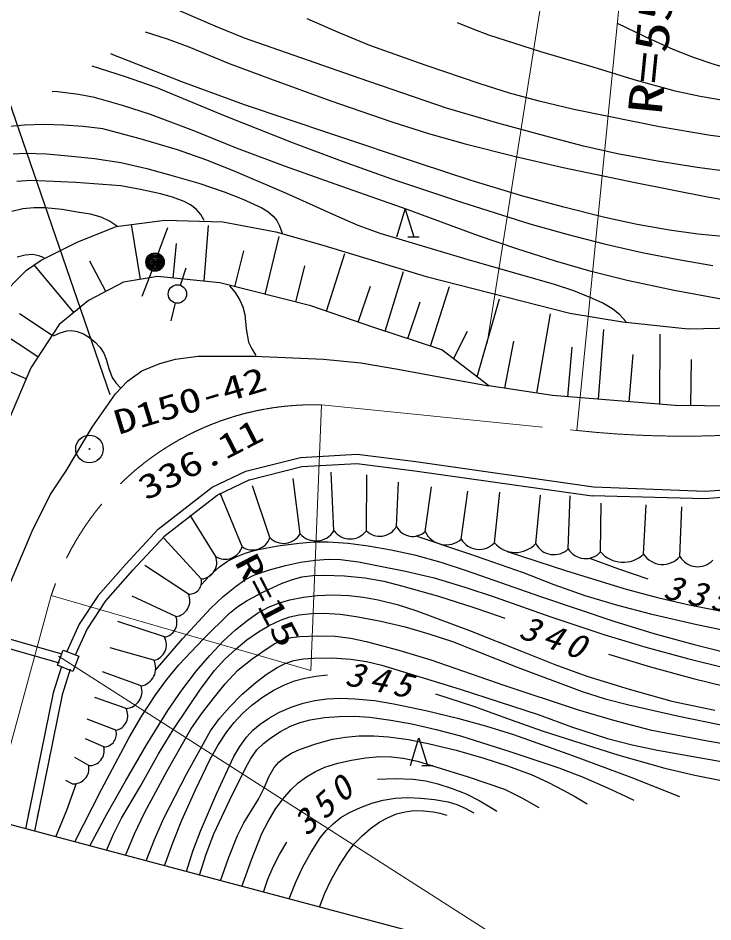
# Model space of a CAD drawing. Units: millimetres, scale not verified. Extents: x 40000 to 680000, y 20000 to 380000.
# Drawn here: x 327879 to 365449, y 261104 to 310014 of the extents above; entities that cross this region are included whole.
import ezdxf
from ezdxf.enums import TextEntityAlignment as Align

# ---------------------------------------------------------------- set-up
doc = ezdxf.new("R2010")
doc.units = ezdxf.units.MM
doc.header["$LTSCALE"] = 1000
doc.linetypes.add('CHAIN', pattern=[18.5, 12, -1.5, 3.5, -1.5])
for name, color, linetype, lineweight in [('M-BGD', 7, 'Continuous', 25), ('M-BGD-HTXT', 7, 'Continuous', 13), ('M-BMK', 2, 'CHAIN', 13), ('M-STR-STRC', 7, 'Continuous', 25)]:
    doc.layers.add(name, color=color, linetype=linetype, lineweight=lineweight)
doc.layers.add('M-BMK-SRVR', color=7, linetype='Continuous')
doc.styles.add('ＭＳ ゴシック', font='')
doc.styles.get('ＭＳ ゴシック').set_extended_font_data('MS Gothic')

# ---------------------------------------------------------------- blocks, each defined once
blk = doc.blocks.new('BUHIN1')
at = {"color": 3, "linetype": 'Continuous', "lineweight": 25}
for radius in [746, 22.5]:
    blk.add_circle((0, 0), radius, dxfattribs=at)
blk = doc.blocks.new('BUHIN5')
at = {"color": 7, "linetype": 'Continuous', "lineweight": 25}
blk.add_line((-605, -461), (-339, -999), dxfattribs=at)
blk.add_lwpolyline([(-872, 80), (673, 332), (-467, -740)], dxfattribs=at)
blk = doc.blocks.new('BUHIN8')
at = {"color": 7, "linetype": 'Continuous', "lineweight": 25}
blk.add_circle((0, 0), 498, dxfattribs=at)

msp = doc.modelspace()

# ---------------------------------------------------------------- linework, layer by layer
at = {"layer": 'M-BGD'}
for p, q in [((333190, 298738), (335813, 299077)), ((334493, 295875), (334013, 298845)), ((335813, 299077), (338943, 298992)), ((338943, 298992), (341819, 298442)), ((331075, 297892), (333190, 298738)), ((335458, 297278), (335970, 298688)), ((337940, 295770), (338181, 298791)), ((341819, 298442), (344358, 297723)), ((329129, 296919), (331075, 297892)), ((341246, 295062), (341989, 298199)), ((336256, 295939), (336444, 297809)), ((339603, 295477), (340094, 297417)), ((344358, 297723), (349941, 296031)), ((328325, 296370), (329129, 296919)), ((344562, 294149), (345542, 297268)), ((330893, 294074), (328752, 296661)), ((332625, 295225), (331765, 296853)), ((336653, 295557), (336969, 296506)), ((342888, 294647), (343383, 296603)), ((326802, 294847), (328325, 296370)), ((335414, 296024), (333573, 295726)), ((335108, 296341), (334572, 294940)), ((338782, 295685), (335414, 296024)), ((347732, 293072), (348715, 296295)), ((349941, 296031), (357721, 294043)), ((333573, 295726), (331678, 294724)), ((343710, 294440), (338782, 295685)), ((346268, 293566), (346932, 295512)), ((350176, 292260), (351210, 295492)), ((331678, 294724), (330108, 293424)), ((336378, 294597), (336143, 293624)), ((347121, 293275), (343710, 294440)), ((348954, 292666), (349619, 294667)), ((352696, 290595), (353918, 294815)), ((329722, 292842), (327952, 294015)), ((355921, 289722), (356667, 294011)), ((357721, 294043), (360555, 293578)), ((328950, 291678), (326055, 293597)), ((360555, 293578), (364109, 293197)), ((330108, 293424), (328564, 291096)), ((350787, 292057), (347121, 293275)), ((351424, 291570), (352183, 293080)), ((359269, 289391), (359544, 293165)), ((364109, 293197), (368550, 293281)), ((354195, 289979), (354679, 292530)), ((362581, 289122), (362590, 292911)), ((353332, 290108), (350787, 292057)), ((357612, 289526), (357831, 292211)), ((335541, 291330), (336388, 291548)), ((336388, 291548), (337622, 291717)), ((337622, 291717), (340671, 291717)), ((340671, 291717), (344387, 291555)), ((344387, 291555), (346420, 291361)), ((360925, 289256), (361132, 291803)), ((364256, 289044), (364287, 291538)), ((328312, 290500), (326345, 291334)), ((328564, 291096), (327048, 287520)), ((334573, 290918), (335541, 291330)), ((346420, 291361), (348405, 291022)), ((348405, 291022), (351236, 290490)), ((333798, 290362), (334573, 290918)), ((333145, 289684), (333798, 290362)), ((351236, 290490), (353332, 290108)), ((356784, 289593), (353332, 290108)), ((332637, 288958), (333145, 289684)), ((363410, 289054), (356784, 289593)), ((331887, 287869), (332637, 288958)), ((366794, 289012), (363410, 289054)), ((330483, 285522), (331887, 287869)), ((340198, 285500), (343151, 286243)), ((343151, 286243), (346218, 286408)), ((346218, 286408), (349392, 286019)), ((340320, 285016), (343226, 285747)), ((343226, 285747), (346201, 285906)), ((346201, 285906), (349326, 285523)), ((349392, 286019), (358984, 284650)), ((329612, 284215), (330483, 285522)), ((338380, 284630), (340198, 285500)), ((344960, 282268), (344799, 285435)), ((346713, 282268), (346745, 285292)), ((349326, 285523), (358914, 284155)), ((338644, 284203), (340414, 285049)), ((341497, 281901), (340545, 284707)), ((343127, 282105), (342748, 285107)), ((348342, 282512), (348454, 284907)), ((365026, 284408), (369368, 284723)), ((328644, 282255), (329612, 284215)), ((335461, 282352), (338380, 284630)), ((335768, 281958), (338644, 284203)), ((339989, 281412), (338799, 284306)), ((349891, 282227), (350228, 284650)), ((351840, 281820), (352203, 284421)), ((353633, 281616), (353920, 284363)), ((355874, 281575), (356123, 284192)), ((358984, 284650), (365026, 284408)), ((369420, 284326), (365030, 284007)), ((357626, 281290), (357726, 284163)), ((365030, 284007), (358914, 284155)), ((359378, 281127), (359414, 283763)), ((361701, 281005), (361847, 283677)), ((363657, 280883), (363764, 283562)), ((338563, 280883), (337187, 283117)), ((326771, 277846), (328644, 282255)), ((335461, 282352), (333698, 280469)), ((335826, 282010), (334063, 280128)), ((337789, 279660), (335766, 281874)), ((333698, 280469), (332209, 278775)), ((337096, 278845), (334735, 280386)), ((334074, 280139), (332608, 278471)), ((332209, 278775), (331176, 277210)), ((332608, 278471), (331615, 276967)), ((336404, 277623), (334049, 278726)), ((335793, 276523), (333276, 277352)), ((331176, 277210), (330508, 275746)), ((331615, 276967), (330963, 275539)), ((326402, 276710), (330239, 275603)), ((326263, 276229), (330101, 275123)), ((335222, 275260), (332866, 275934)), ((330005, 274991), (330324, 275810)), ((330324, 275810), (331164, 275483)), ((331164, 275483), (330845, 274664)), ((330226, 274928), (329778, 273509)), ((330845, 274664), (330005, 274991)), ((330702, 274778), (330263, 273384)), ((334529, 273874), (332437, 274646)), ((329778, 273509), (328277, 266145)), ((330263, 273384), (328761, 266016)), ((333714, 272652), (332036, 273244)), ((333164, 271475), (331607, 272071)), ((332512, 270579), (331521, 271012)), ((331697, 269560), (330948, 270010)), ((330801, 268582), (330462, 268751)), ((328511, 267295), (328427, 266876)), ((329002, 267197), (328912, 266747)), ((351170, 260041), (327093, 266460))]:
    msp.add_line(p, q, dxfattribs=at)
for points in [[(389924, 313190), (387146, 311765), (384340, 310395), (382928, 309817), (381484, 309291), (379012, 308456), (376516, 307677), (375078, 307336), (373615, 307050), (372488, 306878), (371344, 306765), (370415, 306733), (369474, 306761), (368496, 306851), (367515, 307002), (366516, 307218), (365524, 307494), (364397, 307876), (363293, 308314), (361783, 308994), (360283, 309720)], [(366234, 301710), (364599, 301933), (362445, 302267), (360292, 302660), (358443, 303084), (356608, 303566), (353824, 304325), (351048, 305145), (346330, 306763), (341612, 308401), (340129, 308931), (338663, 309518), (337616, 309968), (336572, 310428)], [(387810, 310220), (385732, 309497), (383686, 308721), (381002, 307648), (378293, 306629), (377033, 306213), (375756, 305856), (374628, 305596), (373488, 305394), (372467, 305274), (371430, 305213), (370161, 305203), (368881, 305254), (367506, 305366), (366127, 305539), (364766, 305769), (363408, 306060), (361184, 306674), (358966, 307349), (356142, 308191), (353340, 309090), (352491, 309416), (351647, 309757)], [(366740, 303483), (365310, 303656), (362555, 304138), (359801, 304681), (357923, 305069), (356048, 305518), (354450, 305958), (352872, 306455), (349883, 307466), (346902, 308537), (345202, 309241), (343517, 309979)], [(334756, 309266), (335940, 308891), (337108, 308457), (339298, 307561), (341519, 306718), (344794, 305527), (348091, 304391), (350066, 303775), (352054, 303217), (354694, 302545), (357358, 301930), (361246, 301111), (365153, 300349), (366612, 300094), (368088, 299897), (369142, 299824), (370199, 299812), (371037, 299830), (371886, 299860)], [(366187, 298170), (364637, 298320), (363095, 298530), (361347, 298849), (359601, 299229), (357381, 299778), (355175, 300386), (352372, 301232), (349577, 302138), (344851, 303735), (340118, 305323), (336740, 306569), (333384, 307872), (333144, 307972), (332896, 308076)], [(331871, 307421), (333607, 306875), (335332, 306270), (339029, 304742), (342753, 303269), (345397, 302266), (348061, 301320), (351795, 300077), (355558, 298888), (357556, 298313), (359578, 297793), (361623, 297329), (363680, 296923), (365451, 296619)], [(370913, 293752), (370379, 293969), (369825, 294128), (367853, 294432), (365889, 294795), (363346, 295275), (360804, 295816), (358869, 296309), (356938, 296863), (354852, 297521), (352775, 298238), (348915, 299657), (345028, 301022), (342345, 301975), (339684, 302983), (337379, 303917), (335043, 304799), (333532, 305291), (332002, 305725), (331151, 305886), (330291, 305988), (330003, 306015), (329714, 306041)], [(360757, 293580), (360409, 293954), (360017, 294287), (359501, 294587), (358944, 294840), (357925, 295250), (356889, 295603), (352167, 296946), (347453, 298349), (346275, 298791), (345109, 299294), (342396, 300522), (339655, 301698), (338086, 302317), (336495, 302881), (334485, 303482), (332455, 304026), (331403, 304154), (330334, 304223), (329286, 304250), (328231, 304218), (327427, 304148), (326613, 304058)], [(327615, 302663), (328271, 302698), (329420, 302663), (330580, 302568), (332011, 302415), (333430, 302203), (334846, 301875), (336260, 301486), (337649, 301075), (339014, 300608), (340032, 300208), (341053, 299742), (341386, 299545), (341680, 299300), (341868, 299054), (342008, 298770), (342084, 298570), (342153, 298366)], [(337945, 299058), (337752, 299384), (337507, 299678), (337202, 299904), (336855, 300085), (336229, 300317), (335574, 300496), (334502, 300745), (333427, 300933), (330996, 301111), (328562, 301229), (327818, 301167)], [(333247, 298742), (332818, 299016), (332365, 299234), (331791, 299395), (331186, 299502), (330258, 299658), (329323, 299752), (328723, 299749), (328127, 299686), (327533, 299554)], [(329297, 297034), (328992, 297154), (328677, 297212), (328263, 297178), (327834, 297081)], [(339305, 295524), (339617, 295156), (339876, 294758), (340031, 294382), (340134, 293972), (340207, 293207), (340338, 292476), (340512, 292111), (340733, 291748)], [(329788, 292813), (330147, 292986), (330514, 293097), (330786, 293108), (331070, 293056), (331416, 292922), (331741, 292729), (332047, 292483), (332313, 292191), (332509, 291890), (332650, 291560), (332781, 291043), (332965, 290556), (333170, 290276), (333418, 290006)], [(349389, 281991), (352295, 281029), (355193, 280005), (356849, 279358), (358525, 278769), (360286, 278248), (362074, 277782), (364586, 277200), (367117, 276675), (369969, 276126), (372833, 275637), (375505, 275257), (378183, 274936), (379742, 274790), (381304, 274705), (382544, 274689), (383786, 274733), (384256, 274810), (384714, 274945), (385303, 275201), (385869, 275512), (386729, 276065), (387550, 276664), (389709, 278424)], [(337779, 279349), (338247, 279853), (338762, 280319), (339197, 280618), (339664, 280866), (340211, 281082), (340787, 281245), (341931, 281453), (343085, 281602), (343868, 281669), (344652, 281676), (345725, 281595), (346805, 281454), (348058, 281244), (349307, 280974), (350739, 280567), (352164, 280100), (356118, 278716), (360098, 277386), (362255, 276720), (364437, 276110), (367079, 275446)], [(354321, 281148), (357524, 280100), (360761, 279105), (362459, 278655), (364172, 278264), (368513, 277415), (372877, 276624), (374869, 276294), (376869, 276024), (378470, 275876), (380077, 275787), (381440, 275784), (382817, 275840), (383575, 275902), (384321, 276024), (384854, 276182), (385379, 276401), (385990, 276731), (386580, 277120), (387375, 277734), (388127, 278392), (389694, 279857)], [(358774, 280794), (360346, 280209), (361931, 279667)], [(335314, 274734), (336767, 276418), (338274, 278071), (338963, 278708), (339690, 279299), (340142, 279611), (340632, 279875), (341470, 280157), (342338, 280385), (343145, 280563), (343969, 280683), (344637, 280727), (345305, 280711), (346285, 280586), (347270, 280400), (348828, 280089), (350378, 279719), (352031, 279225), (353668, 278674), (356624, 277627), (359597, 276639), (361824, 275968), (364068, 275354), (366192, 274835)], [(330941, 265434), (332387, 268277), (333885, 271087), (334575, 272258), (335321, 273407), (335919, 274231), (336564, 275017), (337907, 276426), (339303, 277804), (339768, 278178), (340267, 278503), (341180, 278982), (342126, 279411), (342667, 279624), (343221, 279777), (343821, 279855), (344431, 279873), (345534, 279831), (346631, 279730), (347660, 279536), (348687, 279281), (350610, 278732), (352523, 278123), (353362, 277834), (354202, 277533)], [(331760, 265216), (332692, 266978), (333685, 268723), (334803, 270649), (335979, 272552), (336726, 273639), (337529, 274700), (338238, 275524), (338994, 276310), (339634, 276907), (340312, 277457), (340832, 277810), (341383, 278111), (341966, 278349), (342571, 278530), (343305, 278675), (344059, 278762), (344909, 278798), (345766, 278774), (346560, 278686), (347356, 278538), (348373, 278279), (349384, 277958), (352294, 276871), (355190, 275725), (356894, 275037), (358628, 274403), (360918, 273701), (363232, 273056), (365550, 272571)], [(332662, 264976), (333037, 265853), (333473, 266715), (334498, 268443), (335471, 270201), (336261, 271494), (337108, 272765), (337778, 273747), (338503, 274702), (339061, 275316), (339662, 275888), (340250, 276369), (340873, 276801), (341460, 277144), (342072, 277433), (342569, 277605), (343086, 277719), (343744, 277794), (344409, 277808), (345290, 277753), (346162, 277638), (347487, 277383), (348808, 277068), (350094, 276701), (351374, 276273), (354858, 274892), (358375, 273564), (359626, 273182), (360901, 272855), (363604, 272235), (366327, 271672)], [(333689, 264702), (334173, 265864), (334711, 266999), (335942, 269280), (337226, 271531), (337798, 272372), (338423, 273183), (339073, 273980), (339768, 274735), (340528, 275336), (341345, 275904), (341769, 276170), (342215, 276377), (342653, 276490), (343118, 276546), (344072, 276587), (345027, 276567), (345868, 276456), (346700, 276286), (348460, 275815), (350198, 275287), (354146, 273920), (358118, 272607), (360072, 272025), (362050, 271500), (365149, 270901), (368270, 270359)], [(334813, 264402), (335254, 265568), (335755, 266718), (336992, 269093), (338284, 271440), (338775, 272105), (339314, 272733), (340003, 273421), (340735, 274065), (341287, 274491), (341890, 274877), (342321, 275092), (342782, 275253), (343308, 275347), (343848, 275382), (344862, 275386), (345864, 275329), (346710, 275192), (347555, 274992), (351780, 273691), (355999, 272330), (357865, 271650), (359758, 271024), (361091, 270679), (362449, 270390), (367228, 269557)], [(359806, 275595), (362076, 274905), (364377, 274269), (366075, 273857), (367785, 273503), (371022, 272950), (374274, 272456), (376252, 272243), (378236, 272089), (380024, 271998), (381816, 271966), (383127, 271950), (384433, 271994), (385036, 272077), (385630, 272219), (386108, 272391), (386568, 272622), (387096, 272974), (387601, 273384), (388685, 274353), (389808, 275276)], [(335802, 264139), (336240, 265377), (336740, 266609), (337465, 268254), (338248, 269878), (338679, 270648), (339161, 271386), (339559, 271900), (340009, 272382), (340524, 272841), (341087, 273262), (341668, 273626), (342277, 273937), (342818, 274149), (343375, 274303), (343985, 274405), (344602, 274473)], [(350446, 273455), (352501, 272779), (354549, 272041), (356214, 271444), (357904, 270901), (360371, 270130), (362854, 269416), (364465, 269037), (366089, 268717), (367337, 268501), (368588, 268295)], [(336981, 263824), (337336, 264928), (337747, 266010), (338615, 268038), (339542, 270050), (339861, 270593), (340228, 271100), (340573, 271474), (340969, 271812), (341472, 272155), (342015, 272452), (342638, 272723), (343293, 272941), (343924, 273085), (344567, 273170), (345324, 273207), (346092, 273183), (347144, 273077), (348188, 272911), (349921, 272550), (351647, 272130), (353158, 271717), (354661, 271245), (357851, 270118), (361020, 268936), (362331, 268422), (363648, 267899)], [(337681, 263638), (338045, 264764), (338467, 265871), (339304, 267671), (340201, 269459), (340471, 269949), (340795, 270410), (341144, 270759), (341546, 271073), (342064, 271416), (342608, 271705), (343131, 271900), (343674, 272038), (344444, 272162), (345229, 272228), (346056, 272232), (346895, 272176), (348036, 272027), (349168, 271819), (350493, 271522), (351802, 271167), (354464, 270332), (357117, 269436), (358437, 268929), (359748, 268360), (360456, 268035), (361171, 267700)], [(338831, 263331), (339255, 264563), (339737, 265779), (340091, 266468), (340503, 267137), (340877, 267751), (341202, 268400), (341438, 268947), (341724, 269458), (341970, 269743), (342262, 269989), (342664, 270240), (343097, 270439), (343975, 270740), (344877, 270985), (345584, 271104), (346310, 271165), (347109, 271171), (347905, 271117), (348982, 270970), (350060, 270763), (351568, 270395), (353057, 269969), (354340, 269552), (355614, 269075), (356518, 268675), (357393, 268222), (358016, 267867), (358643, 267497)], [(339986, 263023), (340496, 264462), (341064, 265882), (341394, 266542), (341782, 267182), (342187, 267740), (342640, 268261), (343032, 268631), (343469, 268962), (343953, 269241), (344474, 269472), (345175, 269695), (345904, 269862), (346665, 269989), (347439, 270056), (348066, 270040), (348699, 269964), (349470, 269798), (350234, 269572), (352222, 268962), (354182, 268296), (355113, 267821), (356031, 267287)], [(329927, 265705), (330507, 267144), (331035, 268611)], [(347318, 268834), (348280, 268859), (349247, 268824), (349918, 268731), (350581, 268578), (351355, 268332), (352114, 268027), (352809, 267683), (353484, 267281), (353618, 267196), (353761, 267105)], [(342530, 262345), (342873, 263222), (343277, 264088), (343721, 264881), (344220, 265652), (344542, 266056), (344908, 266420), (345334, 266748), (345804, 267032), (346391, 267302), (347011, 267522), (347627, 267686), (348264, 267793), (348950, 267829), (349650, 267805), (350390, 267732), (351130, 267599), (351605, 267454), (352059, 267253), (352288, 267131), (352516, 267005)], [(344175, 261906), (344459, 262652), (344802, 263384), (345215, 264126), (345685, 264846), (346060, 265326), (346480, 265766), (346941, 266163), (347447, 266520), (347883, 266762), (348345, 266948), (348809, 267066), (349283, 267125), (349803, 267122), (350319, 267059), (350690, 266983), (351066, 266888)], [(341146, 262714), (341377, 263412), (341664, 264089), (342021, 264758), (342409, 265413)]]:
    msp.add_lwpolyline(points, dxfattribs=at)
for radius in [498, 440, 382, 322, 265, 195, 135, 77.5, 15]:
    msp.add_circle((335287, 296808), radius, dxfattribs=at)
for centre, radius, start, end in [((343982, 282874), 1150, 221.9495, 328.2097), ((345837, 282925), 1095, 216.8699, 323.1301), ((347436, 283002), 1030, 225.4006, 331.6608), ((349223, 282951), 984, 206.4324, 312.6926), ((351018, 282755), 1245, 205.064, 311.3242), ((340560, 282222), 991, 234.839, 341.0992), ((342235, 282614), 1027, 223.9949, 330.2551), ((352813, 282390), 1128, 210.3868, 316.647), ((339078, 281682), 951, 237.2463, 343.5065), ((354772, 282602), 1506, 220.8706, 317.0461), ((356857, 282090), 1110, 207.6238, 313.8839), ((358563, 281866), 1100, 211.5553, 317.8155), ((337718, 280562), 904, 274.5225, 20.7826), ((360597, 282167), 1602, 220.4548, 313.5195), ((362725, 281677), 1225, 213.2936, 319.5537), ((364629, 281453), 1128, 210.3868, 316.647), ((337137, 279513), 668, 266.5054, 12.7655), ((336292, 278494), 878, 277.3311, 23.5913), ((335685, 277302), 787, 277.8153, 24.0754), ((335034, 276105), 866, 282.5653, 28.8256), ((334356, 274827), 968, 280.3048, 26.5651), ((333663, 273569), 918, 273.1798, 19.4399), ((332998, 272270), 812, 281.8063, 28.0664), ((332502, 271271), 693, 270.8425, 17.1027), ((331723, 270375), 815, 268.2101, 14.4702), ((330882, 269407), 829, 264.3594, 10.6196)]:
    msp.add_arc(centre, radius, start, end, dxfattribs=at)
at = {"layer": 'M-BGD-HTXT'}
for p, q in [((353251, 292422), (359911, 334522)), ((358096, 287698), (360551, 312412)), ((344291, 289084), (343705, 274701)), ((329673, 278760), (343705, 274701)), ((330070, 275484), (358646, 257199))]:
    msp.add_line(p, q, dxfattribs=at)
at = {"layer": 'M-BMK'}
for p, q in [((344291, 289084), (358096, 287698)), ((326565, 267377), (329673, 278760))]:
    msp.add_line(p, q, dxfattribs=at)
for centre, radius, start, end in [((363862, 341651), 54260, 263.8988, 312.5803), ((343871, 274167), 14922, 88.3873, 162.0735)]:
    msp.add_arc(centre, radius, start, end, dxfattribs=at)
at = {"layer": 'M-STR-STRC'}
msp.add_line((332859, 289626), (324225, 314705), dxfattribs=at)

# ---------------------------------------------------------------- block references
at = {"layer": 'M-BGD', "rotation": 63.75482}
for name, p in [('BUHIN5', (348815, 298915)), ('BUHIN8', (336495, 295083)), ('BUHIN5', (349556, 270320))]:
    msp.add_blockref(name, p, dxfattribs=at)
at = {"layer": 'M-BMK-SRVR', "rotation": 63.75482}
msp.add_blockref('BUHIN1', (331739, 286694), dxfattribs=at)

# ---------------------------------------------------------------- texts
at = {"layer": 'M-BGD-HTXT', "style": 'ＭＳ ゴシック'}
for s, height, rotation, width, p in [('R=55', 1833, 84.3, 1.35, (363215, 304672)), ('D150-42', 1320, 16.8, 1.35, (333419, 287081)), ('336.11', 1320, 27.3, 1.35, (334979, 283527)), ('R=15', 1320, 297.4, 1.5, (339199, 280420))]:
    msp.add_text(s, height=height, rotation=rotation, dxfattribs=dict(at, width=width)).set_placement(p, align=Align.BOTTOM_LEFT)
at = {"layer": 'M-BGD-HTXT', "char_height": 1320, "attachment_point": 7, "style": 'ＭＳ ゴシック'}
for s, insert, rotation in [('\\T1.33;\\W1.1;\\Q15;335', (362682, 278618), 347), ('\\T1.33;\\W1.1;\\Q15;340', (354860, 276484), 340.6), ('\\T1.33;\\W1.1;\\Q15;345', (345475, 273914), 348.4), ('\\T1.33;\\W1.1;\\Q15;350', (343486, 265672), 42.6)]:
    msp.add_mtext(s, dxfattribs=dict(at, insert=insert, rotation=rotation))

doc.saveas('drawing.dxf')
